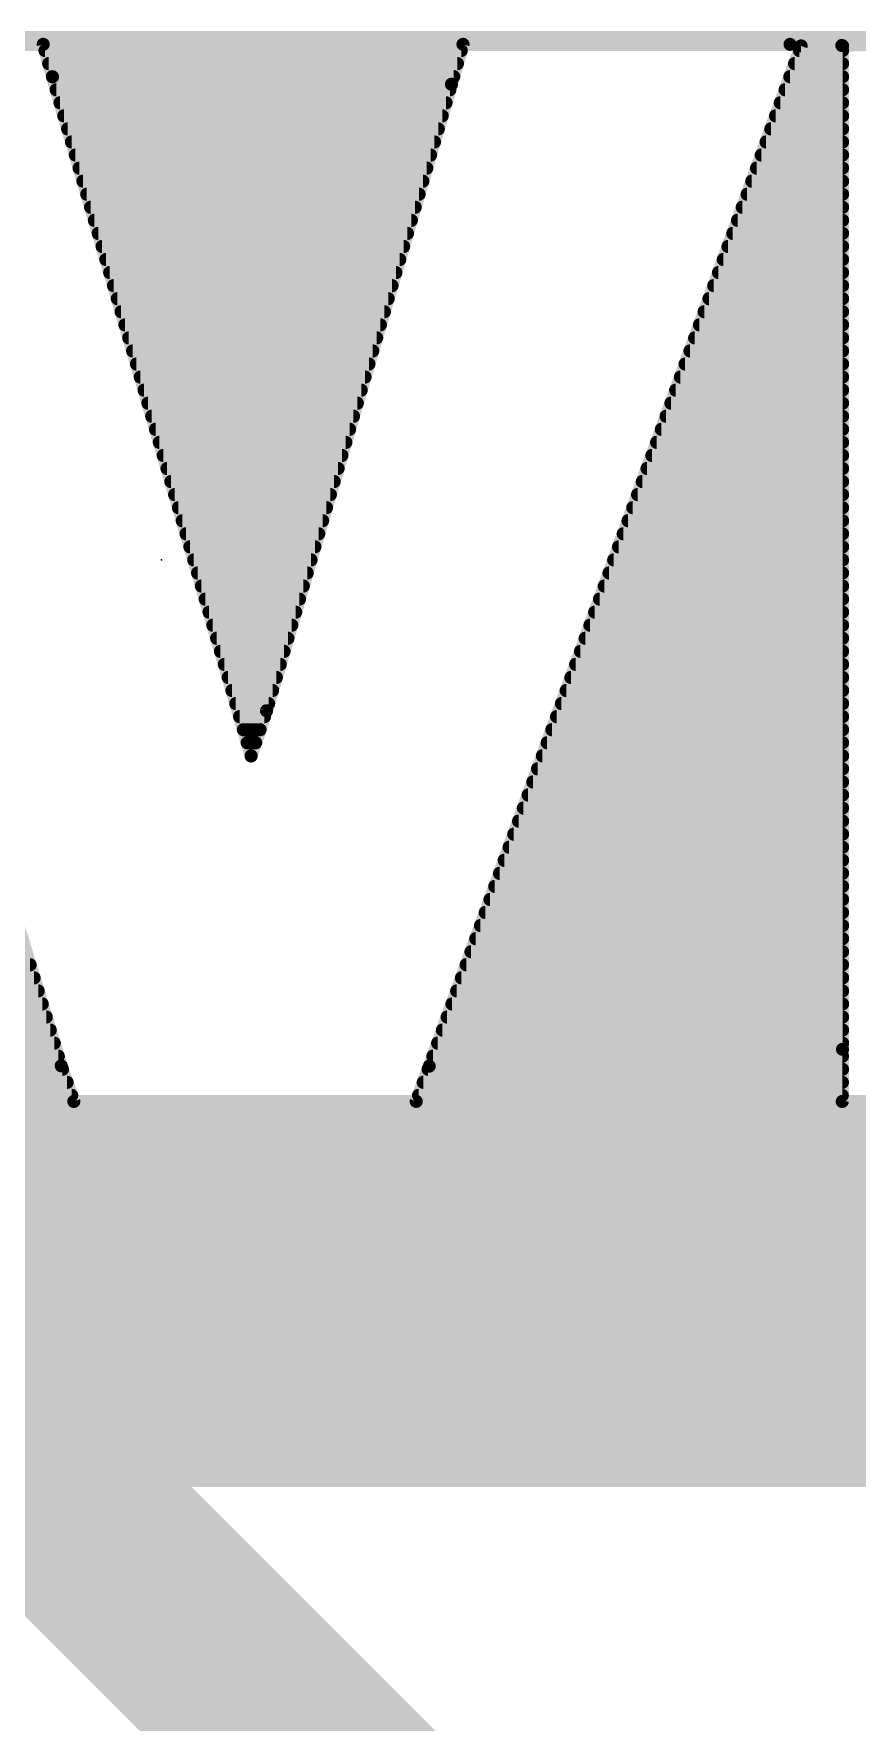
# Model space of a CAD drawing. Extents: x -33 to 74, y -22 to 37.
# Drawn here: x 21.466 to 22.266, y 16.65 to 18.292 of the extents above; entities that cross this region are included whole.
import ezdxf

# ---------------------------------------------------------------- set-up
doc = ezdxf.new("R2010")
doc.units = 0
for name, color, linetype in [('1', 12, 'CONTINUOUS'), ('21', 41, 'CONTINUOUS'), ('23', 53, 'CONTINUOUS')]:
    doc.layers.add(name, color=color, linetype=linetype)

msp = doc.modelspace()

# ---------------------------------------------------------------- linework, layer by layer
at = {"layer": '1', "const_width": 0.2032}
msp.add_lwpolyline([(19.304, 19.05), (21.844, 16.51)], dxfattribs=at)
at = {"layer": '21', "const_width": 0.0127}
for points in [[(19.7551, 18.288), (23.5589, 18.288)], [(21.1521, 18.2813), (21.4751, 18.2813)], [(21.4751, 18.2813), (21.4841, 18.2498)], [(21.4769, 18.2753), (21.8814, 18.2753)], [(22.2117, 18.2798), (21.8503, 17.2877)], [(21.8719, 18.2425), (21.8831, 18.2813)], [(21.8831, 18.2813), (22.2009, 18.2813)], [(22.2009, 18.2813), (22.2513, 18.2803)], [(22.2101, 18.2753), (22.252, 18.2753)], [(22.252, 18.2799), (22.2117, 18.2798)], [(22.2513, 18.2803), (22.2804, 18.2814)], [(22.252, 17.3041), (22.252, 18.2799)], [(21.4805, 18.2626), (21.8777, 18.2626)], [(22.2054, 18.2626), (22.252, 18.2626)], [(21.4841, 18.2499), (21.8741, 18.2499)], [(21.4841, 18.2498), (21.6772, 17.5894)], [(21.4878, 18.2372), (21.8704, 18.2372)], [(21.6922, 17.6333), (21.8719, 18.2425)], [(22.1962, 18.2372), (22.252, 18.2372)], [(22.2008, 18.2499), (22.252, 18.2499)], [(21.4915, 18.2245), (21.8666, 18.2245)], [(22.1915, 18.2245), (22.252, 18.2245)], [(21.4952, 18.2118), (21.8629, 18.2118)], [(22.1869, 18.2118), (22.252, 18.2118)], [(21.4989, 18.1991), (21.8591, 18.1991)], [(21.5027, 18.1864), (21.8554, 18.1864)], [(22.1777, 18.1864), (22.252, 18.1864)], [(22.1823, 18.1991), (22.252, 18.1991)], [(21.5064, 18.1737), (21.8516, 18.1737)], [(22.173, 18.1737), (22.252, 18.1737)], [(21.5101, 18.161), (21.8479, 18.161)], [(22.1684, 18.161), (22.252, 18.161)], [(21.5138, 18.1483), (21.8441, 18.1483)], [(22.1638, 18.1483), (22.252, 18.1483)], [(21.5175, 18.1356), (21.8404, 18.1356)], [(21.5212, 18.1229), (21.8366, 18.1229)], [(22.1545, 18.1229), (22.252, 18.1229)], [(22.1592, 18.1356), (22.252, 18.1356)], [(21.5249, 18.1102), (21.8329, 18.1102)], [(22.1499, 18.1102), (22.252, 18.1102)], [(21.5286, 18.0975), (21.8291, 18.0975)], [(22.1453, 18.0975), (22.252, 18.0975)], [(21.5324, 18.0848), (21.8254, 18.0848)], [(21.5361, 18.0721), (21.8216, 18.0721)], [(22.136, 18.0721), (22.252, 18.0721)], [(22.1407, 18.0848), (22.252, 18.0848)], [(21.5398, 18.0594), (21.8179, 18.0594)], [(22.1314, 18.0594), (22.252, 18.0594)], [(21.5435, 18.0467), (21.8141, 18.0467)], [(22.1268, 18.0467), (22.252, 18.0467)], [(21.5472, 18.034), (21.8104, 18.034)], [(21.5509, 18.0213), (21.8067, 18.0213)], [(22.1175, 18.0213), (22.252, 18.0213)], [(22.1222, 18.034), (22.252, 18.034)], [(21.5546, 18.0086), (21.8029, 18.0086)], [(22.1129, 18.0086), (22.252, 18.0086)], [(21.5583, 17.9959), (21.7992, 17.9959)], [(22.1083, 17.9959), (22.252, 17.9959)], [(21.5621, 17.9832), (21.7954, 17.9832)], [(22.1037, 17.9832), (22.252, 17.9832)], [(21.5658, 17.9705), (21.7917, 17.9705)], [(21.5695, 17.9578), (21.7879, 17.9578)], [(22.0944, 17.9578), (22.252, 17.9578)], [(22.099, 17.9705), (22.252, 17.9705)], [(21.5732, 17.9451), (21.7842, 17.9451)], [(22.0898, 17.9451), (22.252, 17.9451)], [(21.5769, 17.9324), (21.7804, 17.9324)], [(22.0852, 17.9324), (22.252, 17.9324)], [(21.5806, 17.9197), (21.7767, 17.9197)], [(21.5843, 17.907), (21.7729, 17.907)], [(22.0759, 17.907), (22.252, 17.907)], [(22.0805, 17.9197), (22.252, 17.9197)], [(21.588, 17.8943), (21.7692, 17.8943)], [(22.0713, 17.8943), (22.252, 17.8943)], [(21.5918, 17.8816), (21.7654, 17.8816)], [(22.0667, 17.8816), (22.252, 17.8816)], [(21.5955, 17.8689), (21.7617, 17.8689)], [(22.062, 17.8689), (22.252, 17.8689)], [(21.4927, 17.2881), (21.3211, 17.8444)], [(21.5992, 17.8562), (21.7579, 17.8562)], [(21.6029, 17.8435), (21.7542, 17.8435)], [(22.0528, 17.8435), (22.252, 17.8435)], [(22.0574, 17.8562), (22.252, 17.8562)], [(21.6066, 17.8308), (21.7504, 17.8308)], [(22.0481, 17.8308), (22.252, 17.8308)], [(21.6103, 17.8181), (21.7467, 17.8181)], [(22.0435, 17.8181), (22.252, 17.8181)], [(21.614, 17.8054), (21.7429, 17.8054)], [(21.6177, 17.7927), (21.7392, 17.7927)], [(22.0343, 17.7927), (22.252, 17.7927)], [(22.0389, 17.8054), (22.252, 17.8054)], [(21.6215, 17.78), (21.7354, 17.78)], [(22.0296, 17.78), (22.252, 17.78)], [(21.6252, 17.7673), (21.7317, 17.7673)], [(22.025, 17.7673), (22.252, 17.7673)], [(21.6289, 17.7546), (21.7279, 17.7546)], [(22.0204, 17.7546), (22.252, 17.7546)], [(21.6326, 17.7419), (21.7242, 17.7419)], [(21.6363, 17.7292), (21.7205, 17.7292)], [(22.0111, 17.7292), (22.252, 17.7292)], [(22.0158, 17.7419), (22.252, 17.7419)], [(21.64, 17.7165), (21.7167, 17.7165)], [(22.0065, 17.7165), (22.252, 17.7165)], [(21.6437, 17.7038), (21.713, 17.7038)], [(22.0019, 17.7038), (22.252, 17.7038)], [(21.6474, 17.6911), (21.7092, 17.6911)], [(21.6512, 17.6784), (21.7055, 17.6784)], [(21.9926, 17.6784), (22.252, 17.6784)], [(21.9973, 17.6911), (22.252, 17.6911)], [(21.6549, 17.6657), (21.7017, 17.6657)], [(21.988, 17.6657), (22.252, 17.6657)], [(21.6586, 17.653), (21.698, 17.653)], [(21.9834, 17.653), (22.252, 17.653)], [(21.6623, 17.6403), (21.6942, 17.6403)], [(21.666, 17.6276), (21.6902, 17.6276)], [(21.6772, 17.5894), (21.6922, 17.6333)], [(21.9741, 17.6276), (22.252, 17.6276)], [(21.9788, 17.6403), (22.252, 17.6403)], [(21.6697, 17.6149), (21.6859, 17.6149)], [(21.9695, 17.6149), (22.252, 17.6149)], [(21.6734, 17.6022), (21.6816, 17.6022)], [(21.9649, 17.6022), (22.252, 17.6022)], [(21.6772, 17.5895), (21.6772, 17.5895)], [(21.9603, 17.5895), (22.252, 17.5895)], [(21.951, 17.5641), (22.252, 17.5641)], [(21.9556, 17.5768), (22.252, 17.5768)], [(21.9464, 17.5514), (22.252, 17.5514)], [(21.9418, 17.5387), (22.252, 17.5387)], [(21.9325, 17.5133), (22.252, 17.5133)], [(21.9371, 17.526), (22.252, 17.526)], [(21.9279, 17.5006), (22.252, 17.5006)], [(21.9232, 17.4879), (22.252, 17.4879)], [(21.9186, 17.4752), (22.252, 17.4752)], [(21.9094, 17.4498), (22.252, 17.4498)], [(21.914, 17.4625), (22.252, 17.4625)], [(21.9047, 17.4371), (22.252, 17.4371)], [(21.9001, 17.4244), (22.252, 17.4244)], [(21.8909, 17.399), (22.252, 17.399)], [(21.8955, 17.4117), (22.252, 17.4117)], [(21.1515, 17.3863), (21.4624, 17.3863)], [(21.8862, 17.3863), (22.252, 17.3863)], [(21.1475, 17.3736), (21.4663, 17.3736)], [(21.8816, 17.3736), (22.252, 17.3736)], [(21.1396, 17.3482), (21.4742, 17.3482)], [(21.1436, 17.3609), (21.4703, 17.3609)], [(21.8724, 17.3482), (22.252, 17.3482)], [(21.877, 17.3609), (22.252, 17.3609)], [(21.1357, 17.3355), (21.4781, 17.3355)], [(21.8677, 17.3355), (22.252, 17.3355)], [(21.1317, 17.3228), (21.482, 17.3228)], [(21.8631, 17.3228), (22.252, 17.3228)], [(21.1277, 17.3101), (21.4859, 17.3101)], [(21.8585, 17.3101), (22.252, 17.3101)], [(22.2517, 17.2535), (22.252, 17.3041)], [(21.1198, 17.2847), (21.4939, 17.2847)], [(21.1238, 17.2974), (21.4898, 17.2974)], [(21.5049, 17.2535), (21.4927, 17.2881)], [(21.8503, 17.2877), (21.8377, 17.2535)], [(21.8492, 17.2847), (22.2519, 17.2847)], [(21.8539, 17.2974), (22.2519, 17.2974)], [(21.1158, 17.272), (21.4984, 17.272)], [(21.8445, 17.272), (22.2518, 17.272)], [(21.1117, 17.2593), (21.5028, 17.2593)], [(21.8377, 17.2535), (21.5049, 17.2535)], [(21.8399, 17.2593), (22.2517, 17.2593)], [(22.5896, 17.2535), (22.2517, 17.2535)], [(20.3482, 17.2466), (23.555, 17.2466)], [(20.3482, 17.2339), (24.1542, 17.2339)], [(20.3482, 17.2212), (24.1437, 17.2212)], [(20.3482, 17.2085), (24.1332, 17.2085)], [(20.3482, 17.1958), (24.1227, 17.1958)], [(20.3482, 17.1831), (24.1123, 17.1831)], [(20.3482, 17.1704), (24.1016, 17.1704)], [(20.3482, 17.1577), (24.0895, 17.1577)], [(20.3482, 17.145), (24.0774, 17.145)], [(20.3482, 17.1323), (24.065, 17.1323)], [(20.3482, 17.1196), (24.0493, 17.1196)], [(20.3482, 17.1069), (24.0337, 17.1069)], [(20.3482, 17.0942), (24.018, 17.0942)], [(20.3482, 17.0815), (24.0023, 17.0815)], [(20.3482, 17.0688), (23.9867, 17.0688)], [(20.3482, 17.0561), (23.971, 17.0561)], [(20.3482, 17.0434), (23.9553, 17.0434)], [(20.3482, 17.0307), (23.9378, 17.0307)], [(20.3482, 17.018), (23.9144, 17.018)], [(20.3482, 17.0053), (23.891, 17.0053)], [(20.3482, 16.9926), (23.8676, 16.9926)], [(20.3482, 16.9799), (23.8442, 16.9799)], [(20.3482, 16.9672), (23.8208, 16.9672)], [(20.3482, 16.9545), (23.7931, 16.9545)], [(20.3482, 16.9418), (23.7532, 16.9418)], [(20.3482, 16.9291), (23.7134, 16.9291)], [(20.3482, 16.9164), (23.6735, 16.9164)], [(20.3488, 16.9037), (23.6207, 16.9037)], [(20.3495, 16.891), (23.5069, 16.891)], [(20.3499, 16.8849), (23.4427, 16.8849)]]:
    msp.add_lwpolyline(points, dxfattribs=at)
at = {"layer": '21', "const_width": 0.0064}
for points in [[(21.4782, 18.2822, 1), (21.4721, 18.2805)], [(21.4769, 18.2785, 1), (21.4769, 18.2721)], [(21.4751, 18.2782, 1), (21.4751, 18.2845)], [(21.8831, 18.2845, 1), (21.8831, 18.2782)], [(21.8862, 18.2805, 1), (21.8801, 18.2822)], [(21.8814, 18.2721, 1), (21.8814, 18.2785)], [(22.201, 18.2845, 1), (22.2009, 18.2782)], [(22.2009, 18.2782, 1), (22.2009, 18.2845)], [(22.2101, 18.2785, 1), (22.2101, 18.2721)], [(22.2117, 18.2829, 1), (22.2117, 18.2766)], [(22.2147, 18.2787, 1), (22.2087, 18.2809)], [(22.2511, 18.2834, 1), (22.2514, 18.2771)], [(22.2551, 18.2799, 1), (22.2488, 18.2799)], [(22.2512, 18.2771, 1), (22.2513, 18.2834)], [(22.252, 18.2767, 1), (22.2519, 18.2831)], [(22.252, 18.2721, 1), (22.252, 18.2785)], [(21.4805, 18.2658, 1), (21.4805, 18.2594)], [(21.8777, 18.2594, 1), (21.8777, 18.2658)], [(22.2054, 18.2658, 1), (22.2054, 18.2594)], [(22.252, 18.2594, 1), (22.252, 18.2658)], [(21.4841, 18.2531, 1), (21.4841, 18.2467)], [(21.4872, 18.2507, 1), (21.4811, 18.2489)], [(21.4811, 18.2489, 1), (21.4872, 18.2507)], [(21.4878, 18.2404, 1), (21.4878, 18.234)], [(21.8689, 18.2434, 1), (21.875, 18.2416)], [(21.875, 18.2416, 1), (21.8689, 18.2434)], [(21.8704, 18.234, 1), (21.8704, 18.2404)], [(21.8741, 18.2467, 1), (21.8741, 18.2531)], [(22.1962, 18.2404, 1), (22.1962, 18.234)], [(22.2008, 18.2531, 1), (22.2008, 18.2467)], [(22.252, 18.2467, 1), (22.252, 18.2531)], [(22.252, 18.234, 1), (22.252, 18.2404)], [(21.4915, 18.2277, 1), (21.4915, 18.2213)], [(21.8666, 18.2213, 1), (21.8666, 18.2277)], [(22.1915, 18.2277, 1), (22.1915, 18.2213)], [(22.252, 18.2213, 1), (22.252, 18.2277)], [(21.4952, 18.215, 1), (21.4952, 18.2086)], [(21.8629, 18.2086, 1), (21.8629, 18.215)], [(22.1869, 18.215, 1), (22.1869, 18.2086)], [(22.252, 18.2086, 1), (22.252, 18.215)], [(21.4989, 18.2023, 1), (21.4989, 18.1959)], [(21.5027, 18.1896, 1), (21.5027, 18.1832)], [(21.8554, 18.1832, 1), (21.8554, 18.1896)], [(21.8591, 18.1959, 1), (21.8591, 18.2023)], [(22.1777, 18.1896, 1), (22.1777, 18.1832)], [(22.1823, 18.2023, 1), (22.1823, 18.1959)], [(22.252, 18.1959, 1), (22.252, 18.2023)], [(22.252, 18.1832, 1), (22.252, 18.1896)], [(21.5064, 18.1769, 1), (21.5064, 18.1705)], [(21.8516, 18.1705, 1), (21.8516, 18.1769)], [(22.173, 18.1769, 1), (22.173, 18.1705)], [(22.252, 18.1705, 1), (22.252, 18.1769)], [(21.5101, 18.1642, 1), (21.5101, 18.1578)], [(21.8479, 18.1578, 1), (21.8479, 18.1642)], [(22.1684, 18.1642, 1), (22.1684, 18.1578)], [(22.252, 18.1578, 1), (22.252, 18.1642)], [(21.5138, 18.1515, 1), (21.5138, 18.1451)], [(21.8441, 18.1451, 1), (21.8441, 18.1515)], [(22.1638, 18.1515, 1), (22.1638, 18.1451)], [(22.252, 18.1451, 1), (22.252, 18.1515)], [(21.5175, 18.1388, 1), (21.5175, 18.1324)], [(21.5212, 18.1261, 1), (21.5212, 18.1197)], [(21.8366, 18.1197, 1), (21.8366, 18.1261)], [(21.8404, 18.1324, 1), (21.8404, 18.1388)], [(22.1545, 18.1261, 1), (22.1545, 18.1197)], [(22.1592, 18.1388, 1), (22.1592, 18.1324)], [(22.252, 18.1324, 1), (22.252, 18.1388)], [(22.252, 18.1197, 1), (22.252, 18.1261)], [(21.5249, 18.1134, 1), (21.5249, 18.107)], [(21.8329, 18.107, 1), (21.8329, 18.1134)], [(22.1499, 18.1134, 1), (22.1499, 18.107)], [(22.252, 18.107, 1), (22.252, 18.1134)], [(21.5286, 18.1007, 1), (21.5286, 18.0943)], [(21.8291, 18.0943, 1), (21.8291, 18.1007)], [(22.1453, 18.1007, 1), (22.1453, 18.0943)], [(22.252, 18.0943, 1), (22.252, 18.1007)], [(21.5324, 18.088, 1), (21.5324, 18.0816)], [(21.5361, 18.0753, 1), (21.5361, 18.0689)], [(21.8216, 18.0689, 1), (21.8216, 18.0753)], [(21.8254, 18.0816, 1), (21.8254, 18.088)], [(22.136, 18.0753, 1), (22.136, 18.0689)], [(22.1407, 18.088, 1), (22.1407, 18.0816)], [(22.252, 18.0816, 1), (22.252, 18.088)], [(22.252, 18.0689, 1), (22.252, 18.0753)], [(21.5398, 18.0626, 1), (21.5398, 18.0562)], [(21.8179, 18.0562, 1), (21.8179, 18.0626)], [(22.1314, 18.0626, 1), (22.1314, 18.0562)], [(22.252, 18.0562, 1), (22.252, 18.0626)], [(21.5435, 18.0499, 1), (21.5435, 18.0435)], [(21.8141, 18.0435, 1), (21.8141, 18.0499)], [(22.1268, 18.0499, 1), (22.1268, 18.0435)], [(22.252, 18.0435, 1), (22.252, 18.0499)], [(21.5472, 18.0372, 1), (21.5472, 18.0308)], [(21.5509, 18.0245, 1), (21.5509, 18.0181)], [(21.8067, 18.0181, 1), (21.8067, 18.0245)], [(21.8104, 18.0308, 1), (21.8104, 18.0372)], [(22.1175, 18.0245, 1), (22.1175, 18.0181)], [(22.1222, 18.0372, 1), (22.1222, 18.0308)], [(22.252, 18.0308, 1), (22.252, 18.0372)], [(22.252, 18.0181, 1), (22.252, 18.0245)], [(21.5546, 18.0118, 1), (21.5546, 18.0054)], [(21.8029, 18.0054, 1), (21.8029, 18.0118)], [(22.1129, 18.0118, 1), (22.1129, 18.0054)], [(22.252, 18.0054, 1), (22.252, 18.0118)], [(21.5583, 17.9991, 1), (21.5583, 17.9927)], [(21.7992, 17.9927, 1), (21.7992, 17.9991)], [(22.1083, 17.9991, 1), (22.1083, 17.9927)], [(22.252, 17.9927, 1), (22.252, 17.9991)], [(21.5621, 17.9864, 1), (21.5621, 17.98)], [(21.7954, 17.98, 1), (21.7954, 17.9864)], [(22.1037, 17.9864, 1), (22.1037, 17.98)], [(22.252, 17.98, 1), (22.252, 17.9864)], [(21.5658, 17.9737, 1), (21.5658, 17.9673)], [(21.5695, 17.961, 1), (21.5695, 17.9546)], [(21.7879, 17.9546, 1), (21.7879, 17.961)], [(21.7917, 17.9673, 1), (21.7917, 17.9737)], [(22.0944, 17.961, 1), (22.0944, 17.9546)], [(22.099, 17.9737, 1), (22.099, 17.9673)], [(22.252, 17.9673, 1), (22.252, 17.9737)], [(22.252, 17.9546, 1), (22.252, 17.961)], [(21.5732, 17.9483, 1), (21.5732, 17.9419)], [(21.7842, 17.9419, 1), (21.7842, 17.9483)], [(22.0898, 17.9483, 1), (22.0898, 17.9419)], [(22.252, 17.9419, 1), (22.252, 17.9483)], [(21.5769, 17.9356, 1), (21.5769, 17.9292)], [(21.7804, 17.9292, 1), (21.7804, 17.9356)], [(22.0852, 17.9356, 1), (22.0852, 17.9292)], [(22.252, 17.9292, 1), (22.252, 17.9356)], [(21.5806, 17.9229, 1), (21.5806, 17.9165)], [(21.5843, 17.9102, 1), (21.5843, 17.9038)], [(21.7729, 17.9038, 1), (21.7729, 17.9102)], [(21.7767, 17.9165, 1), (21.7767, 17.9229)], [(22.0759, 17.9102, 1), (22.0759, 17.9038)], [(22.0805, 17.9229, 1), (22.0805, 17.9165)], [(22.252, 17.9165, 1), (22.252, 17.9229)], [(22.252, 17.9038, 1), (22.252, 17.9102)], [(21.588, 17.8975, 1), (21.588, 17.8911)], [(21.7692, 17.8911, 1), (21.7692, 17.8975)], [(22.0713, 17.8975, 1), (22.0713, 17.8911)], [(22.252, 17.8911, 1), (22.252, 17.8975)], [(21.5918, 17.8848, 1), (21.5918, 17.8784)], [(21.7654, 17.8784, 1), (21.7654, 17.8848)], [(22.0667, 17.8848, 1), (22.0667, 17.8784)], [(22.252, 17.8784, 1), (22.252, 17.8848)], [(21.5955, 17.8721, 1), (21.5955, 17.8657)], [(21.7617, 17.8657, 1), (21.7617, 17.8721)], [(22.062, 17.8721, 1), (22.062, 17.8657)], [(22.252, 17.8657, 1), (22.252, 17.8721)], [(21.5992, 17.8594, 1), (21.5992, 17.853)], [(21.6029, 17.8467, 1), (21.6029, 17.8403)], [(21.7542, 17.8403, 1), (21.7542, 17.8467)], [(21.7579, 17.853, 1), (21.7579, 17.8594)], [(22.0528, 17.8467, 1), (22.0528, 17.8403)], [(22.0574, 17.8594, 1), (22.0574, 17.853)], [(22.252, 17.853, 1), (22.252, 17.8594)], [(22.252, 17.8403, 1), (22.252, 17.8467)], [(21.6066, 17.834, 1), (21.6066, 17.8276)], [(21.7504, 17.8276, 1), (21.7504, 17.834)], [(22.0481, 17.834, 1), (22.0481, 17.8276)], [(22.252, 17.8276, 1), (22.252, 17.834)], [(21.6103, 17.8213, 1), (21.6103, 17.8149)], [(21.7467, 17.8149, 1), (21.7467, 17.8213)], [(22.0435, 17.8213, 1), (22.0435, 17.8149)], [(22.252, 17.8149, 1), (22.252, 17.8213)], [(21.614, 17.8086, 1), (21.614, 17.8022)], [(21.6177, 17.7959, 1), (21.6177, 17.7895)], [(21.7392, 17.7895, 1), (21.7392, 17.7959)], [(21.7429, 17.8022, 1), (21.7429, 17.8086)], [(22.0343, 17.7959, 1), (22.0343, 17.7895)], [(22.0389, 17.8086, 1), (22.0389, 17.8022)], [(22.252, 17.8022, 1), (22.252, 17.8086)], [(22.252, 17.7895, 1), (22.252, 17.7959)], [(21.6215, 17.7832, 1), (21.6215, 17.7768)], [(21.7354, 17.7768, 1), (21.7354, 17.7832)], [(22.0296, 17.7832, 1), (22.0296, 17.7768)], [(22.252, 17.7768, 1), (22.252, 17.7832)], [(21.6252, 17.7705, 1), (21.6252, 17.7641)], [(21.7317, 17.7641, 1), (21.7317, 17.7705)], [(22.025, 17.7705, 1), (22.025, 17.7641)], [(22.252, 17.7641, 1), (22.252, 17.7705)], [(21.6289, 17.7578, 1), (21.6289, 17.7514)], [(21.7279, 17.7514, 1), (21.7279, 17.7578)], [(22.0204, 17.7578, 1), (22.0204, 17.7514)], [(22.252, 17.7514, 1), (22.252, 17.7578)], [(21.6326, 17.7451, 1), (21.6326, 17.7387)], [(21.6363, 17.7324, 1), (21.6363, 17.726)], [(21.7205, 17.726, 1), (21.7205, 17.7324)], [(21.7242, 17.7387, 1), (21.7242, 17.7451)], [(22.0111, 17.7324, 1), (22.0111, 17.726)], [(22.0158, 17.7451, 1), (22.0158, 17.7387)], [(22.252, 17.7387, 1), (22.252, 17.7451)], [(22.252, 17.726, 1), (22.252, 17.7324)], [(21.64, 17.7197, 1), (21.64, 17.7133)], [(21.7167, 17.7133, 1), (21.7167, 17.7197)], [(22.0065, 17.7197, 1), (22.0065, 17.7133)], [(22.252, 17.7133, 1), (22.252, 17.7197)], [(21.6437, 17.707, 1), (21.6437, 17.7006)], [(21.713, 17.7006, 1), (21.713, 17.707)], [(22.0019, 17.707, 1), (22.0019, 17.7006)], [(22.252, 17.7006, 1), (22.252, 17.707)], [(21.6474, 17.6943, 1), (21.6474, 17.6879)], [(21.6512, 17.6816, 1), (21.6512, 17.6752)], [(21.7055, 17.6752, 1), (21.7055, 17.6816)], [(21.7092, 17.6879, 1), (21.7092, 17.6943)], [(21.9926, 17.6816, 1), (21.9926, 17.6752)], [(21.9973, 17.6943, 1), (21.9973, 17.6879)], [(22.252, 17.6879, 1), (22.252, 17.6943)], [(22.252, 17.6752, 1), (22.252, 17.6816)], [(21.6549, 17.6689, 1), (21.6549, 17.6625)], [(21.7017, 17.6625, 1), (21.7017, 17.6689)], [(21.988, 17.6689, 1), (21.988, 17.6625)], [(22.252, 17.6625, 1), (22.252, 17.6689)], [(21.6586, 17.6562, 1), (21.6586, 17.6498)], [(21.698, 17.6498, 1), (21.698, 17.6562)], [(21.9834, 17.6562, 1), (21.9834, 17.6498)], [(22.252, 17.6498, 1), (22.252, 17.6562)], [(21.6623, 17.6435, 1), (21.6623, 17.6371)], [(21.666, 17.6308, 1), (21.666, 17.6244)], [(21.6891, 17.6342, 1), (21.6952, 17.6324)], [(21.6952, 17.6323, 1), (21.6892, 17.6344)], [(21.6902, 17.6244, 1), (21.6902, 17.6308)], [(21.6942, 17.6371, 1), (21.6942, 17.6435)], [(21.9741, 17.6308, 1), (21.9741, 17.6244)], [(21.9788, 17.6435, 1), (21.9788, 17.6371)], [(22.252, 17.6371, 1), (22.252, 17.6435)], [(22.252, 17.6244, 1), (22.252, 17.6308)], [(21.6697, 17.6181, 1), (21.6697, 17.6117)], [(21.6859, 17.6117, 1), (21.6859, 17.6181)], [(21.9695, 17.6181, 1), (21.9695, 17.6117)], [(22.252, 17.6117, 1), (22.252, 17.6181)], [(21.6734, 17.6054, 1), (21.6734, 17.599)], [(21.6816, 17.599, 1), (21.6816, 17.6054)], [(21.9649, 17.6054, 1), (21.9649, 17.599)], [(22.252, 17.599, 1), (22.252, 17.6054)], [(21.6772, 17.5927, 1), (21.6772, 17.5863)], [(21.6742, 17.5904, 1), (21.6802, 17.5883)], [(21.6741, 17.5885, 1), (21.6802, 17.5902)], [(21.6772, 17.5863, 1), (21.6772, 17.5927)], [(21.9603, 17.5927, 1), (21.9603, 17.5863)], [(22.252, 17.5863, 1), (22.252, 17.5927)], [(21.951, 17.5673, 1), (21.951, 17.5609)], [(21.9556, 17.58, 1), (21.9556, 17.5736)], [(22.252, 17.5736, 1), (22.252, 17.58)], [(22.252, 17.5609, 1), (22.252, 17.5673)], [(21.9464, 17.5546, 1), (21.9464, 17.5482)], [(22.252, 17.5482, 1), (22.252, 17.5546)], [(21.9418, 17.5419, 1), (21.9418, 17.5355)], [(22.252, 17.5355, 1), (22.252, 17.5419)], [(21.9325, 17.5165, 1), (21.9325, 17.5101)], [(21.9371, 17.5292, 1), (21.9371, 17.5228)], [(22.252, 17.5228, 1), (22.252, 17.5292)], [(22.252, 17.5101, 1), (22.252, 17.5165)], [(21.9279, 17.5038, 1), (21.9279, 17.4974)], [(22.252, 17.4974, 1), (22.252, 17.5038)], [(21.9232, 17.4911, 1), (21.9232, 17.4847)], [(22.252, 17.4847, 1), (22.252, 17.4911)], [(21.9186, 17.4784, 1), (21.9186, 17.472)], [(22.252, 17.472, 1), (22.252, 17.4784)], [(21.9094, 17.453, 1), (21.9094, 17.4466)], [(21.914, 17.4657, 1), (21.914, 17.4593)], [(22.252, 17.4593, 1), (22.252, 17.4657)], [(22.252, 17.4466, 1), (22.252, 17.453)], [(21.9047, 17.4403, 1), (21.9047, 17.4339)], [(22.252, 17.4339, 1), (22.252, 17.4403)], [(21.9001, 17.4276, 1), (21.9001, 17.4212)], [(22.252, 17.4212, 1), (22.252, 17.4276)], [(21.8909, 17.4022, 1), (21.8909, 17.3958)], [(21.8955, 17.4149, 1), (21.8955, 17.4085)], [(22.252, 17.4085, 1), (22.252, 17.4149)], [(22.252, 17.3958, 1), (22.252, 17.4022)], [(21.4624, 17.3831, 1), (21.4624, 17.3895)], [(21.8862, 17.3895, 1), (21.8862, 17.3831)], [(22.252, 17.3831, 1), (22.252, 17.3895)], [(21.4663, 17.3704, 1), (21.4663, 17.3768)], [(21.8816, 17.3768, 1), (21.8816, 17.3704)], [(22.252, 17.3704, 1), (22.252, 17.3768)], [(21.4703, 17.3577, 1), (21.4703, 17.3641)], [(21.4742, 17.345, 1), (21.4742, 17.3514)], [(21.8724, 17.3514, 1), (21.8724, 17.345)], [(21.877, 17.3641, 1), (21.877, 17.3577)], [(22.252, 17.3577, 1), (22.252, 17.3641)], [(22.252, 17.345, 1), (22.252, 17.3514)], [(21.4781, 17.3323, 1), (21.4781, 17.3387)], [(21.8677, 17.3387, 1), (21.8677, 17.3323)], [(22.252, 17.3323, 1), (22.252, 17.3387)], [(21.482, 17.3196, 1), (21.482, 17.326)], [(21.8631, 17.326, 1), (21.8631, 17.3196)], [(22.252, 17.3196, 1), (22.252, 17.326)], [(21.4859, 17.3069, 1), (21.4859, 17.3133)], [(21.8585, 17.3133, 1), (21.8585, 17.3069)], [(22.2551, 17.3041, 1), (22.2488, 17.3041)], [(22.2488, 17.3041, 1), (22.2551, 17.3041)], [(22.252, 17.3069, 1), (22.252, 17.3133)], [(21.4957, 17.2891, 1), (21.4897, 17.287)], [(21.4897, 17.2871, 1), (21.4958, 17.289)], [(21.4898, 17.2942, 1), (21.4898, 17.3006)], [(21.4939, 17.2815, 1), (21.4939, 17.2879)], [(21.8492, 17.2879, 1), (21.8492, 17.2815)], [(21.8474, 17.2888, 1), (21.8533, 17.2867)], [(21.8533, 17.2866, 1), (21.8474, 17.2888)], [(21.8539, 17.3006, 1), (21.8539, 17.2942)], [(22.2519, 17.2942, 1), (22.2519, 17.3006)], [(22.2519, 17.2815, 1), (22.2519, 17.2879)], [(21.4984, 17.2688, 1), (21.4984, 17.2752)], [(21.8445, 17.2752, 1), (21.8445, 17.2688)], [(22.2518, 17.2688, 1), (22.2518, 17.2752)], [(21.5049, 17.2566, 1), (21.5049, 17.2503)], [(21.5019, 17.2524, 1), (21.5079, 17.2545)], [(21.5028, 17.2561, 1), (21.5028, 17.2625)], [(21.8347, 17.2546, 1), (21.8407, 17.2524)], [(21.8399, 17.2625, 1), (21.8399, 17.2561)], [(21.8377, 17.2503, 1), (21.8377, 17.2566)], [(22.2485, 17.2535, 1), (22.2549, 17.2534)], [(22.2517, 17.2566, 1), (22.2517, 17.2503)], [(22.2517, 17.2561, 1), (22.2517, 17.2625)]]:
    msp.add_lwpolyline(points, format="xyb", dxfattribs=at)
at = {"layer": '23'}
msp.add_point((21.59, 17.78), dxfattribs=at)

doc.saveas('drawing.dxf')
